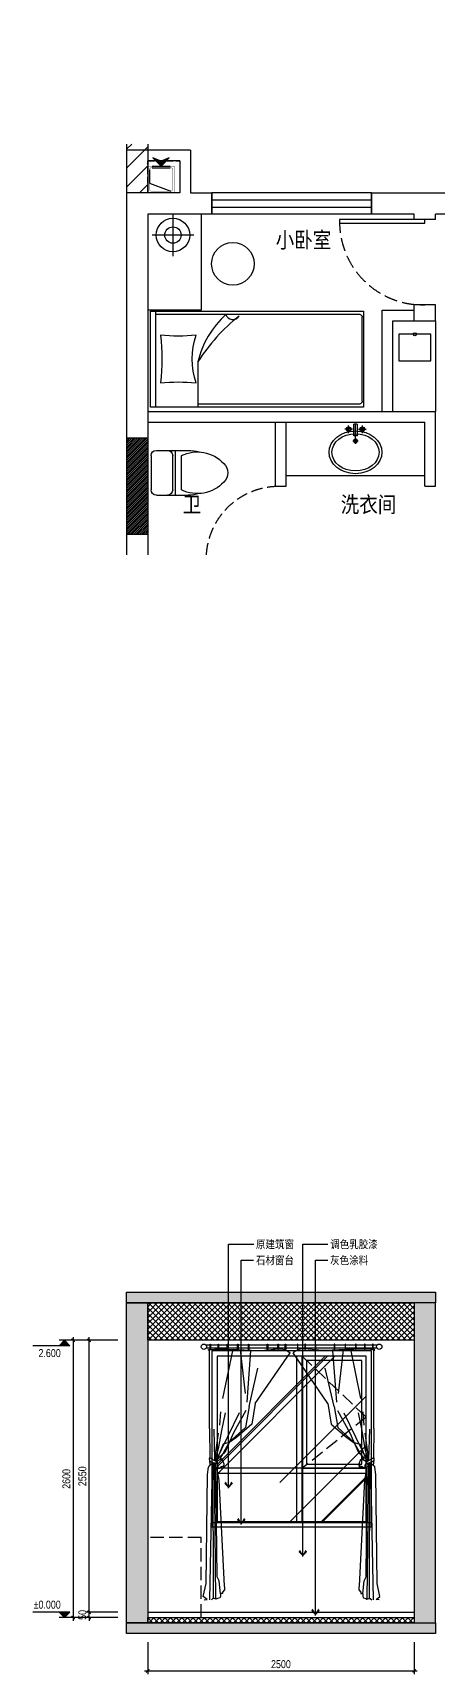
# Model space of a CAD drawing. Extents: x 468514 to 728049, y -74127 to 69080.
# Drawn here: x 581123 to 584928, y -71057 to -55669 of the extents above; entities that cross this region are included whole.
import ezdxf
from ezdxf.enums import TextEntityAlignment as Align
from ezdxf.xclip import XClip

# ---------------------------------------------------------------- set-up
doc = ezdxf.new("R2010")
doc.units = 0
doc.header["$LTSCALE"] = 500
doc.header["$MEASUREMENT"] = 0
doc.header["$XCLIPFRAME"] = 0
doc.linetypes.add('DASH', pattern=[0.35, 0.25, -0.1])
doc.layers.get('Defpoints').update_dxf_attribs({"color": 229})
for name, color, linetype in [('Door 门', 107, 'Continuous'), ('E 立面墙体', 245, 'Continuous'), ('E 立面家具、洁具', 153, 'Continuous'), ('E 立面材料类别线', 154, 'Continuous'), ('E 立面标注尺寸', 9, 'Continuous'), ('E 立面装饰完成线', 225, 'Continuous'), ('E 立面门', 107, 'Continuous'), ('P-Furniture 家具', 153, 'Continuous'), ('P-N wall 新建隔墙', 241, 'Continuous'), ('P-O wall 原始墙体', 245, 'Continuous'), ('P-Text  平面文字', 9, 'Continuous'), ('P-Ware 洁具', 153, 'Continuous'), ('P-window 窗', 107, 'Continuous'), ('WALL', 9, 'Continuous')]:
    doc.layers.add(name, color=color, linetype=linetype)
doc.styles.add('PDC DIM', font='PMingLiU-ExtB.ttf', dxfattribs={"width": 0.85})
doc.styles.add('Xref-标准套房C$0$黑体', font='simhei.ttf')
doc.dimstyles.new('PDC-A2', dxfattribs={"dimscale": 0, "dimtxt": 2.5, "dimasz": 1, "dimexe": 1, "dimexo": 1, "dimgap": 0.7, "dimtad": 1, "dimdec": 0, "dimtxsty": 'PDC DIM', "dimblk": 'ARCHTICK', "dimcen": 1, "dimdle": 1, "dimclrd": 8, "dimclre": 8, "dimclrt": 9, "dimadec": 0, "dimazin": 0, "dimtfac": 1, "dimtdec": 0, "dimtix": 1, "dimtmove": 2, "dimatfit": 3, "dimldrblk": 'PDC A2 T R', "dimfxl": 10, "dimfxlon": 1, "dimarcsym": 0})

# ---------------------------------------------------------------- blocks, each defined once
blk = doc.blocks.new('A$C7BB304D7')
blk.add_hatch(color=256).paths.add_polyline_path([(127, 77), (204, 0), (126, 32), (49, 0)])
at = {"linetype": 'DASH', "ltscale": 0.5}
for p, q in [((2, 330), (2, 30)), ((302, 330), (2, 330)), ((302, 30), (302, 330)), ((2, 30), (302, 30))]:
    blk.add_line(p, q, dxfattribs=at)
for p, q in [((42, 95), (212, 95)), ((42, 80), (212, 80))]:
    blk.add_line(p, q)
at = {"const_width": 3}
blk.add_lwpolyline([(2, 80), (2, 330), (252, 330), (252, 80), (212, 80), (212, 95), (217, 95, 0.414214), (237, 115), (237, 295, 0.414214), (217, 315), (37, 315, 0.414214), (17, 295), (17, 115, 0.414214), (37, 95), (42, 95), (42, 80)], format="xyb", close=True, dxfattribs=at)
blk.add_lwpolyline([(17, 115), (19, 239), (217, 315)])
blk.add_lwpolyline([(204, 3), (126, 34), (49, 3), (127, 80)], close=True)
blk = doc.blocks.new('$WINLIB2D$00000001')
at = {"color": 0}
for points in [[(-0.5, 0.5), (-0.5, -0.5)], [(-0.5, 0.5), (0.5, 0.5)], [(0.5, -0.5), (0.5, 0.5)], [(0.5, 0.167), (-0.5, 0.167)], [(0.5, -0.167), (-0.5, -0.167)], [(-0.5, -0.5), (0.5, -0.5)]]:
    blk.add_lwpolyline(points, dxfattribs=at)
blk = doc.blocks.new('A$C437E590E')
at = {"linetype": 'ByBlock'}
for p, q in [((257, 393), (257, 514)), ((293, 514), (257, 514)), ((293, 514), (293, 393)), ((293, 393), (257, 393))]:
    blk.add_line(p, q, dxfattribs=at)
at = {"color": 8, "linetype": 'ByBlock'}
for p, q in [((243, 462), (164, 462)), ((202, 422), (202, 501)), ((275, 313), (275, 510)), ((275, 368), (275, 312)), ((306, 462), (386, 462)), ((347, 422), (347, 501)), ((247, 340), (303, 340))]:
    blk.add_line(p, q, dxfattribs=at)
at = {"linetype": 'ByBlock'}
for centre, radius in [((204, 462), 25), ((204, 462), 17.9), ((346, 462), 25), ((346, 462), 17.9)]:
    blk.add_circle(centre, radius, dxfattribs=at)
at = {"color": 8, "linetype": 'ByBlock'}
for radius in [19.5, 11.9]:
    blk.add_circle((275, 340), radius, dxfattribs=at)
at = {"linetype": 'ByBlock'}
blk.add_ellipse((275, 222), major_axis=(-275, 0), ratio=0.809091, dxfattribs=at)
at = {"color": 8, "linetype": 'ByBlock'}
blk.add_ellipse((275, 222), major_axis=(-246, 0), ratio=0.786583, dxfattribs=at)
blk = doc.blocks.new('asdfsdafa3')
for p, q in [((201603, -49207), (201707, -49207)), ((201707, -49207), (201901, -49207)), ((201782, -49207), (201782, -49627)), ((201554, -49577), (201554, -49256)), ((201757, -49256), (201757, -49577)), ((201839, -49256), (201839, -49577)), ((201603, -49627), (201707, -49627)), ((201707, -49627), (201901, -49627))]:
    blk.add_line(p, q)
for centre, radius, start, end in [((201603, -49256), 49.5, 90, 180), ((201707, -49256), 49.5, 0, 90), ((201988, -49558), 337, 42.8306, 116.2777), ((201885, -49706), 500, 75.8795, 88.2029), ((202157, -49416), 116, 359.4502, 47.9126), ((201988, -49275), 337, 243.7223, 317.1694), ((202157, -49418), 116, 312.0874, 0.5498), ((201603, -49577), 49.5, 180, 270), ((201707, -49577), 49.5, 270, 0), ((201885, -49127), 500, 271.7971, 284.1205)]:
    blk.add_arc(centre, radius, start, end)
blk = doc.blocks.new('fffg')
blk.add_lwpolyline([(143, 670), (109, 670), (109, -130), (143, -130)], close=True)
at = {"color": 8, "linetype": 'DASH'}
blk.add_arc((123, -110), 780, 88.5421, 181.4579, dxfattribs=at)
blk = doc.blocks.new('A$C63015256')
at = {"layer": 'P-O wall 原始墙体'}
h = blk.add_hatch(dxfattribs=at)
h.set_pattern_fill('普通砖', color=256, scale=50, style=0)
h.set_pattern_definition([(45, (-208763.56, 105476.7), (-88.38838, 88.38838), [])])
h.paths.add_polyline_path([(2152.1, 10596.3), (2152.1, 9096.3), (2352.1, 9096.3), (2352.1, 10596.3)])
h = blk.add_hatch(dxfattribs=at)
h.set_pattern_fill('ANSI31', color=256, scale=100, style=0)
h.set_pattern_definition([(45, (-208763.564, 105386.938), (-8.83883476, 8.83883476), [])])
h.paths.add_polyline_path([(2352.1, 6796.3), (2152.1, 6796.3), (2152.1, 5896.3), (2352.1, 5896.3)])
at = {"layer": 'P-Furniture 家具', "color": 8}
for p, q in [((2588.7, 8896.8), (2588.7, 8504.1)), ((2785, 8700.4), (2392.3, 8700.4)), ((4344.9, 7954.3), (2429.5, 7954.3)), ((4364.9, 7143.4), (4364.9, 7930.3)), ((2823.4, 7512.6), (2823.4, 7088.5)), ((2823.4, 7119.4), (4344.9, 7119.4))]:
    blk.add_line(p, q, dxfattribs=at)
at = {"layer": 'P-Furniture 家具'}
for p, q in [((2852.1, 8896.3), (2852.1, 7996.3)), ((2852.1, 7996.3), (2352.1, 7996.3)), ((2429.5, 7088.5), (2429.5, 7988.5)), ((5052.1, 7896.3), (5052.1, 7046.3))]:
    blk.add_line(p, q, dxfattribs=at)
at = {"layer": 'P-Furniture 家具', "linetype": 'ByBlock'}
blk.add_line((3652.1, 6446.3), (4952.1, 6446.3), dxfattribs=at)
at = {"layer": 'P-Furniture 家具'}
for points in [[(2377.1, 7988.5), (4377.1, 7988.5), (4377.1, 7088.5), (2377.1, 7088.5)], [(4708.6, 7520.3), (5008.6, 7520.3), (5008.6, 7770.3), (4708.6, 7770.3)]]:
    blk.add_lwpolyline(points, close=True, dxfattribs=at)
at = {"layer": 'P-Furniture 家具', "color": 8}
blk.add_lwpolyline([(2805.6, 7763, -0.0585956), (2471.4, 7763, -0.0629705), (2471.4, 7314.4, -0.052163), (2805.6, 7314.4, -0.1589439)], format="xyb", close=True, dxfattribs=at)
for centre, radius in [((2588.7, 8700.4), 157), ((2588.7, 8700.4), 76.4), ((3151.4, 8430.1), 200)]:
    blk.add_circle(centre, radius, dxfattribs=at)
at = {"layer": 'P-Furniture 家具'}
blk.add_circle((4858.6, 7770.3), 15, dxfattribs=at)
at = {"layer": 'P-Furniture 家具', "color": 8}
for centre, radius, start, end in [((3668.4, 7312.1), 868.5, 132.31328, 166.65159), ((4270.5, 6596.9), 1712.5, 128.28696, 147.67208), ((3150, 7979.8), 71, 201.06587, 326.83428)]:
    blk.add_arc(centre, radius, start, end, dxfattribs=at)
at = {"layer": 'P-Furniture 家具', "color": 8, "extrusion": (0, 0, -1)}
for centre, start_param, end_param in [((4344.9, 7930.3), 0, 1.5707963), ((4344.9, 7143.4), 1.5707963, 3.1415927)]:
    blk.add_ellipse(centre, major_axis=(0, 24), ratio=0.8333333, start_param=start_param, end_param=end_param, dxfattribs=at)
at = {"layer": 'P-N wall 新建隔墙'}
for p, q in [((4552.1, 7046.3), (4552.1, 7996.3)), ((4552.1, 7996.3), (4852.1, 7996.3)), ((4652.1, 7046.3), (4652.1, 7896.3)), ((4652.1, 7896.3), (4852.1, 7896.3)), ((2352.1, 7046.3), (4952.1, 7046.3)), ((2352.1, 6946.3), (4952.1, 6946.3)), ((3552.1, 6346.3), (3552.1, 6946.3)), ((3652.1, 6346.3), (3652.1, 6946.3)), ((4952.1, 7046.3), (5052.1, 7046.3)), ((4952.1, 6346.3), (4952.1, 6946.3)), ((5052.1, 6346.3), (5052.1, 7046.3)), ((3552.1, 6346.3), (3652.1, 6346.3)), ((4952.1, 6346.3), (5052.1, 6346.3))]:
    blk.add_line(p, q, dxfattribs=at)
at = {"layer": 'P-O wall 原始墙体'}
for p, q in [((2152.1, 10596.3), (2152.1, 9096.3)), ((2352.1, 10596.3), (2352.1, 9096.3)), ((2752.1, 9496.3), (2152.1, 9496.3)), ((2652.1, 9396.3), (2352.1, 9396.3)), ((2652.1, 9396.3), (2652.1, 9096.3)), ((2752.1, 9496.3), (2752.1, 9096.3)), ((2152.1, 9096.3), (2152.1, 7196.3)), ((2352.1, 9096.3), (2152.1, 9096.3)), ((2652.1, 9096.3), (2352.1, 9096.3)), ((2752.1, 9096.3), (2952.1, 9096.3)), ((2952.1, 9096.3), (2952.1, 8896.3)), ((4452.1, 8896.3), (4452.1, 9096.3)), ((4452.1, 9096.3), (4952.1, 9096.3)), ((4952.1, 9096.3), (5152.1, 9096.3)), ((2352.1, 8896.3), (2352.1, 7296.3)), ((2752.1, 8896.3), (2352.1, 8896.3)), ((2952.1, 8896.3), (2752.1, 8896.3)), ((4852.1, 8896.3), (4452.1, 8896.3)), ((4852.1, 8846.3), (4852.1, 8896.3)), ((5052.1, 8846.3), (4852.1, 8846.3)), ((5152.1, 8896.3), (5052.1, 8896.3)), ((5052.1, 8846.3), (5052.1, 8896.3)), ((5052.1, 8046.3), (4852.1, 8046.3)), ((4852.1, 7896.3), (4852.1, 8046.3)), ((5052.1, 7896.3), (5052.1, 8046.3)), ((4852.1, 7896.3), (5052.1, 7896.3)), ((2352.1, 7296.3), (2352.1, 5896.3)), ((2152.1, 7196.3), (2152.1, 5896.3)), ((2352.1, 6796.3), (2152.1, 6796.3)), ((2152.1, 5896.3), (2152.1, 3296.3)), ((2152.1, 5896.3), (2352.1, 5896.3)), ((2352.1, 5896.3), (2352.1, 3396.3))]:
    blk.add_line(p, q, dxfattribs=at)
at = {"layer": 'WALL'}
blk.add_line((2352.1, 9396.3), (2352.1, 9096.3), dxfattribs=at)
at = {"layer": 'Door 门', "rotation": 90.00000000000001}
blk.add_blockref('fffg', (4822, 8703.2), dxfattribs=at)
at = {"layer": 'Door 门', "xscale": -0.875, "yscale": 0.875, "zscale": 0.875, "rotation": 90}
blk.add_blockref('fffg', (3488.3, 5771.5), dxfattribs=at)
at = {"layer": 'P-Furniture 家具', "linetype": 'ByBlock', "xscale": -1, "rotation": 180}
blk.add_blockref('asdfsdafa3', (-199170, -42944.8), dxfattribs=at)
at = {"layer": 'P-O wall 原始墙体', "extrusion": (0, 0, -1), "zscale": -1, "rotation": 180}
blk.add_blockref('A$C7BB304D7', (-2350.6, 9426.5), dxfattribs=at)
at = {"layer": 'P-Ware 洁具', "color": 1, "linetype": 'ByBlock', "xscale": 0.9, "yscale": 0.9, "zscale": 0.9}
blk.add_blockref('A$C437E590E', (4054.3, 6464), dxfattribs=at)
at = {"layer": 'P-window 窗', "extrusion": (0, 0, -1), "xscale": 1500, "yscale": 200, "zscale": -1500}
blk.add_blockref('$WINLIB2D$00000001', (-3702.1, 8996.3), dxfattribs=at)
at = {"layer": 'P-Text  平面文字', "char_height": 150, "width": 893.426, "attachment_point": 1, "style": 'PDC DIM'}
for s, insert in [('小卧室', (3553.1, 8730.4)), ('卫', (2680, 6249.7)), ('洗衣间', (4162.8, 6249.7))]:
    blk.add_mtext(s, dxfattribs=dict(at, insert=insert))
blk = doc.blocks.new('443')
for p, q in [((579722, -68009, -13), (579627, -68472)), ((579503, -68753, -192), (579503, -68020, -192)), ((579792, -68015, -3), (579839, -68425, 86)), ((579934, -68518, -192), (580260, -68043)), ((579876, -68548, -192), (579958, -68189)), ((579783, -68607, -192), (579564, -69056, -192)), ((579606, -68596, -192), (579597, -68723, -192)), ((579651, -68607, -192), (579616, -68771, -192)), ((579844, -68584, -192), (579728, -68795, -192)), ((579876, -68548, -192), (579841, -68744, -192)), ((579934, -68518, -192), (579902, -68712, -192)), ((579503, -68753, -192), (579507, -69029, -192)), ((579545, -68759, -192), (579552, -69047, -192)), ((579616, -68771, -192), (579587, -68944, -192)), ((579841, -68744, -192), (579686, -68884, -192)), ((579902, -68712, -192), (579757, -68837, -192)), ((579587, -68798, -192), (579552, -69044, -192)), ((579632, -68901, -192), (579587, -69017, -192)), ((579686, -68889, -192), (579597, -69048, -192)), ((579686, -68884, -192), (579632, -68901, -192)), ((579728, -68795, -192), (579648, -68979, -192)), ((579757, -68837, -192), (579686, -68889, -192)), ((579503, -69030, -192), (579502, -69031, -192)), ((579502, -69031, -192), (579502, -69033, -192)), ((579502, -69033, -192), (579502, -69034, -192)), ((579502, -69034, -192), (579502, -69036, -192)), ((579502, -69036, -192), (579502, -69037, -192)), ((579502, -69037, -192), (579502, -69039, -192)), ((579502, -69039, -192), (579502, -69041, -192)), ((579502, -69041, -192), (579502, -69043, -192)), ((579502, -69043, -192), (579503, -69045, -192)), ((579504, -69029, -192), (579503, -69030, -192)), ((579503, -69045, -192), (579503, -69047, -192)), ((579503, -69047, -192), (579504, -69049, -192)), ((579505, -69029, -192), (579504, -69029, -192)), ((579504, -69049, -192), (579504, -69050, -192)), ((579504, -69050, -192), (579504, -69052, -192)), ((579504, -69051, -192), (579508, -69098, -192)), ((579504, -69052, -192), (579505, -69054, -192)), ((579506, -69029, -192), (579505, -69029, -192)), ((579505, -69054, -192), (579505, -69055, -192)), ((579505, -69055, -192), (579506, -69056, -192)), ((579507, -69029, -192), (579506, -69029, -192)), ((579506, -69056, -192), (579506, -69057, -192)), ((579506, -69057, -192), (579507, -69059, -192)), ((579509, -69030, -192), (579507, -69029, -192)), ((579507, -69059, -192), (579508, -69060, -192)), ((579507, -70359, -192), (579532, -69082, -192)), ((579508, -69060, -192), (579509, -69061, -192)), ((579511, -69031, -192), (579509, -69030, -192)), ((579509, -69061, -192), (579510, -69062, -192)), ((579510, -69062, -192), (579512, -69062, -192)), ((579514, -69032, -192), (579511, -69031, -192)), ((579512, -69062, -192), (579513, -69063, -192)), ((579513, -69063, -192), (579515, -69064, -192)), ((579517, -69034, -192), (579514, -69032, -192)), ((579515, -69064, -192), (579517, -69065, -192)), ((579520, -69036, -192), (579517, -69034, -192)), ((579517, -69065, -192), (579520, -69066, -192)), ((579520, -69088, -192), (579519, -69089, -192)), ((579523, -69038, -192), (579520, -69036, -192)), ((579520, -69066, -192), (579522, -69067, -192)), ((579522, -69087, -192), (579520, -69088, -192)), ((579522, -69067, -192), (579525, -69068, -192)), ((579523, -69086, -192), (579522, -69087, -192)), ((579527, -69040, -192), (579523, -69038, -192)), ((579525, -69085, -192), (579523, -69086, -192)), ((579525, -69068, -192), (579528, -69069, -192)), ((579527, -69085, -192), (579525, -69085, -192)), ((579530, -69042, -192), (579527, -69040, -192)), ((579528, -69084, -192), (579527, -69085, -192)), ((579528, -69069, -192), (579531, -69070, -192)), ((579530, -69083, -192), (579528, -69084, -192)), ((579534, -69044, -192), (579530, -69042, -192)), ((579532, -69083, -192), (579530, -69083, -192)), ((579531, -69070, -192), (579534, -69072, -192)), ((579533, -69082, -192), (579532, -69083, -192)), ((579535, -69081, -192), (579533, -69082, -192)), ((579539, -69047, -192), (579534, -69044, -192)), ((579534, -69072, -192), (579537, -69073, -192)), ((579537, -69081, -192), (579535, -69081, -192)), ((579537, -69073, -192), (579540, -69074, -192)), ((579539, -69081, -192), (579537, -69081, -192)), ((579543, -69050, -192), (579539, -69047, -192)), ((579541, -69080, -192), (579539, -69081, -192)), ((579543, -70347, -192), (579539, -69081, -192)), ((579540, -69074, -192), (579543, -69075, -192)), ((579543, -69080, -192), (579541, -69080, -192)), ((579549, -69053, -192), (579543, -69050, -192)), ((579543, -69075, -192), (579545, -69076, -192)), ((579545, -69080, -192), (579543, -69080, -192)), ((579545, -69076, -192), (579554, -69079, -192)), ((579547, -69080, -192), (579545, -69080, -192)), ((579549, -69079, -192), (579547, -69080, -192)), ((579555, -69056, -192), (579549, -69053, -192)), ((579551, -69079, -192), (579549, -69079, -192)), ((579565, -70352, -192), (579550, -69079, -192)), ((579553, -69079, -192), (579551, -69079, -192)), ((579554, -69079, -192), (579553, -69079, -192)), ((579556, -69079, -192), (579554, -69079, -192)), ((579587, -68944, -192), (579555, -69056, -192)), ((579562, -69060, -192), (579555, -69056, -192)), ((579557, -69079, -192), (579556, -69079, -192)), ((579559, -69079, -192), (579557, -69079, -192)), ((579560, -69079, -192), (579559, -69079, -192)), ((579562, -69079, -192), (579560, -69079, -192)), ((579587, -69017, -192), (579561, -69062, -192)), ((579569, -69065, -192), (579562, -69060, -192)), ((579563, -69079, -192), (579562, -69079, -192)), ((579563, -69086, -192), (579563, -69079, -192)), ((579565, -69079, -192), (579563, -69079, -192)), ((579566, -69079, -192), (579565, -69079, -192)), ((579567, -69079, -192), (579566, -69079, -192)), ((579568, -69078, -192), (579567, -69079, -192)), ((579569, -69078, -192), (579568, -69078, -192)), ((579573, -69067, -192), (579569, -69065, -192)), ((579570, -69077, -192), (579569, -69078, -192)), ((579570, -69076, -192), (579570, -69077, -192)), ((579571, -69076, -192), (579570, -69076, -192)), ((579648, -68979, -192), (579571, -69047, -192)), ((579572, -69072, -192), (579571, -69073, -192)), ((579571, -69073, -192), (579571, -69074, -192)), ((579571, -69074, -192), (579571, -69076, -192)), ((579573, -69068, -192), (579572, -69069, -192)), ((579572, -69069, -192), (579572, -69071, -192)), ((579572, -69071, -192), (579572, -69072, -192)), ((579574, -69065, -192), (579573, -69067, -192)), ((579573, -69067, -192), (579573, -69068, -192)), ((579575, -69064, -192), (579574, -69065, -192)), ((579576, -69063, -192), (579575, -69064, -192)), ((579577, -69062, -192), (579576, -69063, -192)), ((579578, -69060, -192), (579577, -69062, -192)), ((579579, -69059, -192), (579578, -69060, -192)), ((579580, -69058, -192), (579579, -69059, -192)), ((579582, -69057, -192), (579580, -69058, -192)), ((579583, -69056, -192), (579582, -69057, -192)), ((579585, -69055, -192), (579583, -69056, -192)), ((579587, -69053, -192), (579585, -69055, -192)), ((579589, -69052, -192), (579587, -69053, -192)), ((579591, -69051, -192), (579589, -69052, -192)), ((579593, -69050, -192), (579591, -69051, -192)), ((579596, -69049, -192), (579593, -69050, -192)), ((579598, -69048, -192), (579596, -69049, -192)), ((579600, -69047, -192), (579598, -69048, -192)), ((579603, -69046, -192), (579600, -69047, -192)), ((579605, -69045, -192), (579603, -69046, -192)), ((579608, -69044, -192), (579605, -69045, -192)), ((579610, -69043, -192), (579608, -69044, -192)), ((579612, -69042, -192), (579610, -69043, -192)), ((579614, -69042, -192), (579612, -69042, -192)), ((579616, -69041, -192), (579614, -69042, -192)), ((579617, -69041, -192), (579616, -69041, -192)), ((579618, -69041, -192), (579617, -69041, -192)), ((579620, -69041, -192), (579618, -69041, -192)), ((579621, -69041, -192), (579620, -69041, -192)), ((579621, -69042, -192), (579621, -69041, -192)), ((579622, -69042, -192), (579621, -69042, -192)), ((579623, -69043, -192), (579622, -69042, -192)), ((579624, -69044, -192), (579623, -69043, -192)), ((579625, -69045, -192), (579624, -69044, -192)), ((579626, -69046, -192), (579625, -69045, -192)), ((579627, -69048, -192), (579626, -69046, -192)), ((579627, -69050, -192), (579627, -69048, -192)), ((579629, -69052, -192), (579627, -69050, -192)), ((579630, -69055, -192), (579629, -69052, -192)), ((579631, -69058, -192), (579630, -69055, -192)), ((579632, -69061, -192), (579631, -69058, -192)), ((579634, -69065, -192), (579632, -69061, -192)), ((579635, -69069, -192), (579634, -69065, -192)), ((579637, -69073, -192), (579635, -69069, -192)), ((579638, -69077, -192), (579637, -69073, -192)), ((579640, -69081, -192), (579638, -69077, -192)), ((579641, -69084, -192), (579640, -69081, -192)), ((579642, -69087, -192), (579641, -69084, -192)), ((579643, -69090, -192), (579642, -69087, -192)), ((579472, -70207, -192), (579485, -69186, -192)), ((579485, -69186, -192), (579495, -69117, -192)), ((579496, -69114, -192), (579495, -69116, -192)), ((579495, -69116, -192), (579495, -69117, -192)), ((579497, -69111, -192), (579496, -69113, -192)), ((579496, -69113, -192), (579496, -69114, -192)), ((579498, -69108, -192), (579497, -69110, -192)), ((579497, -69110, -192), (579497, -69111, -192)), ((579499, -69107, -192), (579498, -69108, -192)), ((579500, -69106, -192), (579499, -69107, -192)), ((579501, -69105, -192), (579500, -69106, -192)), ((579502, -69103, -192), (579501, -69105, -192)), ((579503, -69102, -192), (579502, -69103, -192)), ((579504, -69101, -192), (579503, -69102, -192)), ((579506, -69100, -192), (579504, -69101, -192)), ((579507, -69098, -192), (579506, -69100, -192)), ((579509, -69097, -192), (579507, -69098, -192)), ((579510, -69096, -192), (579509, -69097, -192)), ((579512, -69095, -192), (579510, -69096, -192)), ((579514, -69093, -192), (579512, -69095, -192)), ((579515, -69092, -192), (579514, -69093, -192)), ((579517, -69091, -192), (579515, -69092, -192)), ((579519, -69089, -192), (579517, -69091, -192)), ((579575, -70145, -192), (579564, -69115, -192)), ((579570, -69120, -192), (579591, -69237, -192)), ((579584, -69127, -192), (579594, -69122, -192)), ((579589, -69124, -192), (579602, -69124, -192)), ((579591, -69238, -192), (579642, -70228, -192)), ((579594, -69122, -192), (579603, -69118, -192)), ((579602, -69124, -192), (579616, -69123, -192)), ((579603, -69118, -192), (579611, -69114, -192)), ((579611, -69114, -192), (579618, -69111, -192)), ((579616, -69123, -192), (579625, -69122, -192)), ((579618, -69111, -192), (579624, -69109, -192)), ((579624, -69109, -192), (579629, -69106, -192)), ((579625, -69122, -192), (579632, -69121, -192)), ((579629, -69106, -192), (579633, -69104, -192)), ((579632, -69121, -192), (579636, -69118, -192)), ((579633, -69104, -192), (579636, -69102, -192)), ((579636, -69102, -192), (579639, -69101, -192)), ((579636, -69118, -192), (579638, -69114, -192)), ((579638, -69108, -192), (579639, -69101, -192)), ((579638, -69114, -192), (579638, -69108, -192)), ((579639, -69101, -192), (579640, -69099, -192)), ((579640, -69099, -192), (579642, -69098, -192)), ((579642, -69098, -192), (579643, -69096, -192)), ((579643, -69092, -192), (579643, -69090, -192)), ((579643, -69094, -192), (579643, -69092, -192)), ((579643, -69096, -192), (579643, -69094, -192)), ((579594, -70183, -192), (579575, -70145, -192)), ((579446, -70329, -192), (579472, -70207, -192)), ((579607, -70302, -192), (579594, -70183, -192)), ((579613, -70299, -192), (579607, -70302, -192)), ((579607, -70302, -192), (579607, -70329, -192)), ((579626, -70299, -192), (579613, -70299, -192)), ((579645, -70266, -192), (579626, -70287, -192)), ((579626, -70287, -192), (579626, -70299, -192)), ((579642, -70228, -192), (579645, -70245, -192)), ((579645, -70245, -192), (579645, -70266, -192)), ((579482, -70356, -192), (579446, -70329, -192)), ((579453, -70359, -192), (579482, -70356, -192)), ((579536, -70347, -192), (579523, -70359, -192)), ((579549, -70347, -192), (579536, -70347, -192)), ((579568, -70353, -192), (579549, -70347, -192)), ((579578, -70347, -192), (579568, -70353, -192)), ((579600, -70341, -192), (579578, -70347, -192)), ((579607, -70329, -192), (579600, -70341, -192))]:
    blk.add_line(p, q)
at = {"elevation": 3}
blk.add_lwpolyline([(579890, -68021), (579854, -68506)], dxfattribs=at)
for centre, major_axis, start_param, end_param in [((579591, -69099, -192), (31.3, 0), 2.299094, 4.183529), ((579548, -69105, -192), (37.1, 0), -0.569986, 0.933213), ((579577, -69121, -192), (3.29, 0), 4.183529, 5.546396)]:
    blk.add_ellipse(centre, major_axis=major_axis, ratio=0.92725, start_param=start_param, end_param=end_param)
blk.add_spline([(579503, -68020, -192), (579518, -68012), (579719, -68012), (579894, -68020), (580064, -68016), (580208, -68014), (580260, -68043)], degree=3)
blk = doc.blocks.new('_ArchTick')
at = {"color": 0, "linetype": 'ByBlock', "const_width": 0.4}
blk.add_lwpolyline([(-0.5, -0.5), (0.5, 0.5)], dxfattribs=at)
blk = doc.blocks.new('*D2021')
at = {"layer": 'Defpoints', "color": 0, "transparency": 16777216}
for p in [(581652, -70476), (581952, -70476), (581952, -70526)]:
    blk.add_point(p, dxfattribs=at)
at = {"layer": 'E 立面标注尺寸', "color": 8, "lineweight": -2, "transparency": 16777216}
for p, q in [((581652, -70476), (581652, -70446)), ((581922, -70476), (581622, -70476)), ((581922, -70526), (581622, -70526)), ((581652, -70526), (581652, -70476)), ((581652, -70526), (581652, -70557))]:
    blk.add_line(p, q, dxfattribs=at)
at = {"layer": 'E 立面标注尺寸', "color": 8, "lineweight": -2, "transparency": 16777216, "xscale": 30.00000447440561, "yscale": 30.00000447440561, "zscale": 30.00000447440561}
for p, rotation in [((581652, -70476), 270), ((581652, -70526), 90)]:
    blk.add_blockref('_ArchTick', p, dxfattribs=dict(at, rotation=rotation))
at = {"layer": 'E 立面标注尺寸', "color": 9, "transparency": 16777216, "insert": (581589, -70501), "char_height": 75, "attachment_point": 5, "rotation": 90, "style": 'PDC DIM'}
blk.add_mtext('50', dxfattribs=at)
blk = doc.blocks.new('PDC A2 T R')
at = {"color": 0, "linetype": 'ByBlock'}
blk.add_line((0, 0), (-2, 0), dxfattribs=at)
for points in [[(-2.15, 0.89), (-1.49, 1.35), (-0.6, 0), (0, 0)], [(-2.15, -0.89), (-1.49, -1.35), (-0.6, 0), (0, 0)]]:
    blk.add_solid(points, dxfattribs=at)
blk = doc.blocks.new('*D2022')
at = {"layer": 'Defpoints', "color": 0, "transparency": 16777216}
for p in [(581652, -67926), (581952, -67926), (581952, -70476)]:
    blk.add_point(p, dxfattribs=at)
at = {"layer": 'E 立面标注尺寸', "color": 8, "lineweight": -2, "transparency": 16777216}
for p, q in [((581922, -67926), (581622, -67926)), ((581652, -70507), (581652, -67896)), ((581922, -70476), (581622, -70476))]:
    blk.add_line(p, q, dxfattribs=at)
at = {"layer": 'E 立面标注尺寸', "color": 8, "lineweight": -2, "transparency": 16777216, "xscale": 30.00000447440561, "yscale": 30.00000447440561, "zscale": 30.00000447440561}
for p, rotation in [((581652, -67926), 90), ((581652, -70476), 270)]:
    blk.add_blockref('_ArchTick', p, dxfattribs=dict(at, rotation=rotation))
at = {"layer": 'E 立面标注尺寸', "color": 9, "transparency": 16777216, "insert": (581589, -69201), "char_height": 75, "attachment_point": 5, "rotation": 90, "style": 'PDC DIM'}
blk.add_mtext('2550', dxfattribs=at)
blk = doc.blocks.new('*D2023')
at = {"layer": 'Defpoints', "color": 0, "transparency": 16777216}
for p in [(581952, -67926), (581502, -70526), (581952, -70526)]:
    blk.add_point(p, dxfattribs=at)
at = {"layer": 'E 立面标注尺寸', "color": 8, "lineweight": -2, "transparency": 16777216}
for p, q in [((581802, -67926), (581472, -67926)), ((581502, -67896), (581502, -70557)), ((581802, -70526), (581472, -70526))]:
    blk.add_line(p, q, dxfattribs=at)
at = {"layer": 'E 立面标注尺寸', "color": 8, "lineweight": -2, "transparency": 16777216, "xscale": 30.00000447440561, "yscale": 30.00000447440561, "zscale": 30.00000447440561}
for p, rotation in [((581502, -67926), 90), ((581502, -70526), 270)]:
    blk.add_blockref('_ArchTick', p, dxfattribs=dict(at, rotation=rotation))
at = {"layer": 'E 立面标注尺寸', "color": 9, "transparency": 16777216, "insert": (581439, -69226), "char_height": 75, "attachment_point": 5, "rotation": 90, "style": 'PDC DIM'}
blk.add_mtext('2600', dxfattribs=at)
blk = doc.blocks.new('A$C37DB5113')
blk.add_hatch(color=256).paths.add_polyline_path([(150, 75), (75, 0), (0, 75)])
for p, q in [((0, 75), (510, 75)), ((0, 75), (75, 0)), ((150, 75), (75, 0)), ((0, 0), (150, 0))]:
    blk.add_line(p, q)
blk.add_lwpolyline([(150, 75), (75, 0), (0, 75), (150, 75)])
at = {"style": 'Xref-标准套房C$0$黑体', "width": 0.8}
blk.add_attdef('%%P0.000', text='', height=105, dxfattribs=at).set_placement((510, 75), align=Align.BOTTOM_RIGHT)
blk = doc.blocks.new('*D2041')
at = {"layer": 'Defpoints', "color": 0, "transparency": 16777216}
for p in [(582202, -70726), (584702, -70726), (584702, -71026)]:
    blk.add_point(p, dxfattribs=at)
at = {"layer": 'E 立面标注尺寸', "color": 8, "lineweight": -2, "transparency": 16777216}
for p, q in [((582202, -70757), (582202, -71057)), ((584702, -70757), (584702, -71057)), ((582172, -71026), (584732, -71026))]:
    blk.add_line(p, q, dxfattribs=at)
at = {"layer": 'E 立面标注尺寸', "color": 8, "lineweight": -2, "transparency": 16777216, "xscale": 30.00000447440561, "yscale": 30.00000447440561, "zscale": 30.00000447440561, "rotation": 180}
blk.add_blockref('_ArchTick', (582202, -71026), dxfattribs=at)
at = {"layer": 'E 立面标注尺寸', "color": 8, "lineweight": -2, "transparency": 16777216, "xscale": 30.00000447440561, "yscale": 30.00000447440561, "zscale": 30.00000447440561}
blk.add_blockref('_ArchTick', (584702, -71026), dxfattribs=at)
at = {"layer": 'E 立面标注尺寸', "color": 9, "transparency": 16777216, "insert": (583452, -70963), "char_height": 75, "attachment_point": 5, "style": 'PDC DIM'}
blk.add_mtext('2500', dxfattribs=at)

msp = doc.modelspace()

# ---------------------------------------------------------------- hatches: boundary and pattern name
at = {"layer": 'E 立面墙体'}
h = msp.add_hatch(color=250, dxfattribs=at)
h.dxf.hatch_style = 1
h.paths.add_polyline_path([(582002.1, -67476.5), (584902.1, -67476.5), (584902.1, -67576.5), (582002.1, -67576.5)])
h = msp.add_hatch(dxfattribs=at)
h.set_pattern_fill('钢筋混凝土', color=250, scale=10, pattern_type=2)
h.set_pattern_definition([(45, (88008.114, -72201.5), (-35.355339, 35.355339), []), (50, (88008.114, -72201.5), (71.726018, -6.2752135), [7.5, -82.5]), (355, (88008.114, -72201.5), (-13.875133, 75.219213), [6, -66]), (100.4514, (88014.09, -72202.02), (57.850938, 68.943954), [6.374019, -70.114211]), (46.1842, (88008.11, -72181.5), (106.724105, -16.551901), [11.25, -123.75]), (96.6356, (88017.01, -72182.88), (93.46627, 97.411787), [9.56103, -105.1713]), (351.1842, (88008.11, -72181.5), (93.466195, 97.41186), [9, -99]), (21, (88018.114, -72186.5), (59.690705, -40.261889), [7.5, -82.5]), (326, (88018.114, -72186.5), (24.331533, 72.515005), [6, -66]), (71.4514, (88023.09, -72189.855), (84.022263, 32.25305), [6.374019, -70.114211]), (37.5, (88008.114, -72201.5), (1.2159855, 33.2893854), [0.5, -65.2, 0.5, -67, 0.5, -66.25]), (7.5, (88008.114, -72201.5), (26.3069537, 39.4411712), [0.5, -38.2, 0.5, -63.7, 0.5, -25.25]), (327.5, (87985.814, -72201.5), (53.3822436, -2.2554872), [0.5, -25, 0.5, -78, 0.5, -103.5]), (317.5, (87975.814, -72201.5), (58.318617, 10.0104982), [0.5, -32.5, 0.5, -51.8, 0.5, -73.5])])
h.paths.add_polyline_path([(582202.1, -70576.5), (582002.1, -70576.5), (582002.1, -67576.5), (582202.1, -67576.5)])
h = msp.add_hatch(dxfattribs=at)
h.set_pattern_fill('ANSI37', color=250, scale=300)
h.paths.add_polyline_path([(582202.1, -67576.5), (584702.1, -67576.5), (584702.1, -67926.5), (582202.1, -67926.5)])
h = msp.add_hatch(dxfattribs=at)
h.set_pattern_fill('钢筋混凝土', color=250, scale=10, pattern_type=2)
h.set_pattern_definition([(45, (83008.114, -72201.5), (-35.355339, 35.355339), []), (50, (83008.114, -72201.5), (71.726018, -6.2752135), [7.5, -82.5]), (355, (83008.114, -72201.5), (-13.875133, 75.219213), [6, -66]), (100.4514, (83014.09, -72202.02), (57.850938, 68.943954), [6.374019, -70.114211]), (46.1842, (83008.11, -72181.5), (106.724105, -16.551901), [11.25, -123.75]), (96.6356, (83017.01, -72182.88), (93.46627, 97.411787), [9.561029, -105.1713]), (351.1842, (83008.11, -72181.5), (93.466195, 97.41186), [9, -99]), (21, (83018.114, -72186.5), (59.690705, -40.261889), [7.5, -82.5]), (326, (83018.114, -72186.5), (24.331533, 72.515005), [6, -66]), (71.4514, (83023.09, -72189.855), (84.022263, 32.25305), [6.374019, -70.114211]), (37.5, (83008.114, -72201.5), (1.2159855, 33.2893854), [0.5, -65.2, 0.5, -67, 0.5, -66.25]), (7.5, (83008.114, -72201.5), (26.3069537, 39.4411712), [0.5, -38.2, 0.5, -63.7, 0.5, -25.25]), (327.5, (82985.814, -72201.5), (53.3822436, -2.2554872), [0.5, -25, 0.5, -78, 0.5, -103.5]), (317.5, (82975.814, -72201.5), (58.318617, 10.0104982), [0.5, -32.5, 0.5, -51.8, 0.5, -73.5])])
h.paths.add_polyline_path([(584702.1, -70576.5), (584902.1, -70576.5), (584902.1, -67576.5), (584702.1, -67576.5)])
h = msp.add_hatch(dxfattribs=at)
h.set_pattern_fill('AR-RROOF', color=250, scale=800, angle=45)
h.set_pattern_definition([(45, (26642.1, -72151.5), (678.8225, 1810.1934), [12000, -1600, 4000, -800]), (45, (27111.6, -71116.3), (-1318.047, 186.6762), [2400, -264, 4800, -600]), (45, (26444.1, -71387.8), (2562.555, 3320.57344), [6400, -1120, 3200, -800])])
h.paths.add_polyline_path([(582852.1, -69626.5), (584252.1, -69626.5), (584252.1, -68076.5), (582852.1, -68076.5)])
h = msp.add_hatch(color=250, dxfattribs=at)
h.dxf.hatch_style = 1
h.paths.add_polyline_path([(584902.1, -70676.5), (582002.1, -70676.5), (582002.1, -70576.5), (584902.1, -70576.5)])
h = msp.add_hatch(dxfattribs=at)
h.set_pattern_fill('ANSI37', color=250, scale=300)
h.set_pattern_definition([(45, (88758.114, -72201.5), (-26.5165043, 26.5165043), []), (135, (88758.114, -72201.5), (-26.5165043, -26.5165043), [])])
h.paths.add_polyline_path([(582202.1, -70526.5), (584702.1, -70526.5), (584702.1, -70576.5), (582202.1, -70576.5)])

# ---------------------------------------------------------------- linework, layer by layer
for points in [[(582002.1, -67476.5), (584902.1, -67476.5), (584902.1, -67576.5), (582002.1, -67576.5)], [(582202.1, -70576.5), (582002.1, -70576.5), (582002.1, -67576.5), (582202.1, -67576.5)], [(584702.1, -70576.5), (584902.1, -70576.5), (584902.1, -67576.5), (584702.1, -67576.5)], [(584902.1, -70676.5), (582002.1, -70676.5), (582002.1, -70576.5), (584902.1, -70576.5)]]:
    msp.add_lwpolyline(points, close=True, dxfattribs=at)
at = {"layer": 'E 立面家具、洁具'}
for p, q in [((584354.5, -67971.5), (582749.7, -67971.5)), ((584354.5, -68001.5), (582749.7, -68001.5))]:
    msp.add_line(p, q, dxfattribs=at)
for points in [[(582787.5, -67961.5), (582792.5, -67961.5), (582792.5, -68011.5), (582787.5, -68011.5)], [(582862.5, -67961.5), (582867.5, -67961.5), (582867.5, -68011.5), (582862.5, -68011.5)], [(582946.4, -67961.5), (582951.4, -67961.5), (582951.4, -68011.5), (582946.4, -68011.5)], [(583045.3, -67961.5), (583050.3, -67961.5), (583050.3, -68011.5), (583045.3, -68011.5)], [(583147.2, -67961.5), (583152.2, -67961.5), (583152.2, -68011.5), (583147.2, -68011.5)], [(583324.1, -67961.5), (583329.1, -67961.5), (583329.1, -68011.5), (583324.1, -68011.5)], [(583423, -67961.5), (583428, -67961.5), (583428, -68011.5), (583423, -68011.5)], [(583492, -67961.5), (583497, -67961.5), (583497, -68011.5), (583492, -68011.5)], [(583612.2, -67961.5), (583607.2, -67961.5), (583607.2, -68011.5), (583612.2, -68011.5)], [(583681.1, -67961.5), (583676.1, -67961.5), (583676.1, -68011.5), (583681.1, -68011.5)], [(583780.1, -67961.5), (583775.1, -67961.5), (583775.1, -68011.5), (583780.1, -68011.5)], [(583956.9, -67961.5), (583951.9, -67961.5), (583951.9, -68011.5), (583956.9, -68011.5)], [(584058.8, -67961.5), (584053.8, -67961.5), (584053.8, -68011.5), (584058.8, -68011.5)], [(584157.7, -67961.5), (584152.7, -67961.5), (584152.7, -68011.5), (584157.7, -68011.5)], [(584241.7, -67961.5), (584236.7, -67961.5), (584236.7, -68011.5), (584241.7, -68011.5)], [(584316.6, -67961.5), (584311.6, -67961.5), (584311.6, -68011.5), (584316.6, -68011.5)]]:
    msp.add_lwpolyline(points, close=True, dxfattribs=at)
at = {"layer": 'E 立面家具、洁具', "linetype": 'DASH'}
msp.add_lwpolyline([(582202.1, -70526.5), (582702.1, -70526.5), (582702.1, -69776.5), (582202.1, -69776.5)], close=True, dxfattribs=at)
at = {"layer": 'E 立面家具、洁具'}
msp.add_lwpolyline([(582202.1, -70476.5), (584702.1, -70476.5)], dxfattribs=at)
for centre in [(582729.7, -67986.5), (584374.5, -67986.5)]:
    msp.add_circle(centre, 25, dxfattribs=at)
at = {"layer": 'E 立面材料类别线'}
for points in [[(582802.1, -69676.5), (584302.1, -69676.5), (584302.1, -68026.5), (582802.1, -68026.5)], [(582802.1, -69676.5), (584302.1, -69676.5), (584302.1, -69636.5), (582802.1, -69636.5)]]:
    msp.add_lwpolyline(points, close=True, dxfattribs=at)
at = {"layer": 'E 立面装饰完成线'}
for points in [[(582202.1, -67576.5), (584702.1, -67576.5), (584702.1, -67926.5), (582202.1, -67926.5)], [(582202.1, -70526.5), (584702.1, -70526.5), (584702.1, -70576.5), (582202.1, -70576.5)]]:
    msp.add_lwpolyline(points, close=True, dxfattribs=at)
at = {"layer": 'E 立面门'}
for p, q in [((583602.1, -69626.5), (583602.1, -68076.5)), ((583652.1, -69626.5), (583652.1, -68076.5)), ((584252.1, -69126.5), (582852.1, -69126.5)), ((584252.1, -69176.5), (582852.1, -69176.5))]:
    msp.add_line(p, q, dxfattribs=at)
for points in [[(582852.1, -69626.5), (584252.1, -69626.5), (584252.1, -68076.5), (582852.1, -68076.5)], [(583652.1, -69126.5), (584252.1, -69126.5), (584252.1, -68076.5), (583652.1, -68076.5)], [(583692.1, -69086.5), (584212.1, -69086.5), (584212.1, -68116.5), (583692.1, -68116.5)]]:
    msp.add_lwpolyline(points, close=True, dxfattribs=at)
at = {"layer": 'E 立面门', "color": 8, "linetype": 'DASH'}
msp.add_lwpolyline([(583652.1, -68076.5), (584252.1, -68647.5), (583652.1, -69126.5)], dxfattribs=at)

# ---------------------------------------------------------------- block references
at = {"layer": 'E 立面家具、洁具'}
msp.add_blockref('443', (3277.5, 0), dxfattribs=at)
at = {"layer": 'E 立面家具、洁具', "xscale": -1}
msp.add_blockref('443', (1163826.7, 0), dxfattribs=at)
at = {"layer": 'E 立面标注尺寸'}
ref = msp.add_blockref('A$C63015256', (579850, -66265.6), dxfattribs=at)
XClip(ref).set_block_clipping_path([(1985.5096612782, 5704.060371482), (5306.5096612782, 9554.060371482)])
ref = msp.add_blockref('A$C37DB5113', (581472.1, -67926.5), dxfattribs=dict(at, xscale=0.6836043956309368, yscale=0.6836043956309368, zscale=0.6836043956309368, rotation=180))
ref.add_attrib('%%P0.000', '2.600', dxfattribs={"layer": '0', "height": 75, "rotation": 0, "style": 'PDC DIM', "width": 0.85}).set_placement((581385.7, -68106.4), align=Align.BOTTOM_RIGHT)
ref = msp.add_blockref('A$C37DB5113', (581472.1, -70526.5), dxfattribs=dict(at, xscale=-0.6836043956309368, yscale=0.6836043956354843, zscale=0.6836043956331337))
ref.add_attrib('%%P0.000', '%%p0.000', dxfattribs={"layer": '0', "height": 75, "rotation": 360, "style": 'PDC DIM', "width": 0.85}).set_placement((581385.7, -70464.7), align=Align.BOTTOM_RIGHT)

# ---------------------------------------------------------------- texts
at = {"layer": 'E 立面标注尺寸', "color": 9, "char_height": 75, "attachment_point": 1, "style": 'PDC DIM'}
for s, insert in [('{\\fPMingLiU|b0|i0|c134|p18;原建筑窗}', (583217.5, -66989)), ('{\\fSimSun|b0|i0|c134|p2;调色乳胶漆}', (583914.2, -66989)), ('{\\fPMingLiU|b0|i0|c134|p18;石材窗台}', (583216.9, -67139)), ('灰色涂料', (583913.6, -67139))]:
    msp.add_mtext(s, dxfattribs=dict(at, insert=insert))

# ---------------------------------------------------------------- dimensions: what is measured, and where the dimension line sits
at = {"layer": 'E 立面标注尺寸'}
for base, p1, p2, picture, middle in [((581502.1, -70526.5), (581952.1, -67926.5), (581952.1, -70526.5), '*D2023', (581438.8, -69226.5)), ((581652.1, -67926.5), (581952.1, -70476.5), (581952.1, -67926.5), '*D2022', (581588.6, -69201.5)), ((581652.1, -70476.5), (581952.1, -70526.5), (581952.1, -70476.5), '*D2021', (581588.6, -70501.5))]:
    dim = msp.add_linear_dim(base=base, p1=p1, p2=p2, angle=90, dimstyle='PDC-A2', override={"dimscale": 30.000004}, dxfattribs=at)
    dim.commit()
    dim.dimension.update_dxf_attribs({"geometry": picture, "text_midpoint": middle})
dim = msp.add_linear_dim(base=(584702.1, -71026.5), p1=(582202.1, -70726.5), p2=(584702.1, -70726.5), dimstyle='PDC-A2', override={"dimscale": 30.000004}, dxfattribs=at)
dim.commit()
dim.dimension.update_dxf_attribs({"geometry": '*D2041', "text_midpoint": (583452.1, -70963)})

# ---------------------------------------------------------------- leaders
at = {"layer": 'E 立面标注尺寸', "annotation_type": 0, "has_hookline": 1, "hookline_direction": 0}
for points, text_width in [([(582960.7, -69314), (582960.7, -67026.5), (583196.5, -67026.5)], 354.4), ([(583657.4, -69954.1), (583657.4, -67026.5), (583893.2, -67026.5)], 447.7), ([(583079.5, -69654.8), (583079.5, -67176.5), (583195.9, -67176.5)], 350.8), ([(583776.1, -70506), (583776.1, -67176.5), (583892.6, -67176.5)], 357.2)]:
    msp.add_leader(points, dimstyle='PDC-A2', override={"dimscale": 30.000004, "dimtad": 0}, dxfattribs=dict(at, text_width=text_width))

doc.saveas('drawing.dxf')
